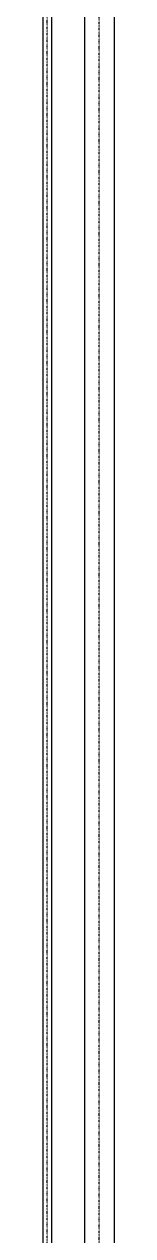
# Model space of a CAD drawing. Header units: millimetres. Extents: x -10011772 to -8149599, y 2847708 to 3434448.
# Drawn here: x -9526488 to -9525940, y 3295947 to 3305241 of the extents above; entities that cross this region are included whole.
import ezdxf

# ---------------------------------------------------------------- set-up
doc = ezdxf.new("R2010")
doc.units = ezdxf.units.MM
doc.linetypes.add('DIVIDE2', pattern=[0.625, 0.25, -0.125, 0, -0.125, 0, -0.125])
doc.layers.add('总平面底图', color=9, linetype='Continuous')

# ---------------------------------------------------------------- blocks, each defined once
blk = doc.blocks.new('总平面底图 爆炸危险区 LOCATION I')
at = {"layer": '总平面底图', "linetype": 'Continuous'}
for p, q in [((211483.3, 189486.2), (211483.3, 182214.5)), ((211516.7, 189486.2), (211516.7, 182214.5)), ((211642.8, 189486.2), (211642.8, 182214.5)), ((211757.1, 189486.2), (211757.1, 182197.8))]:
    blk.add_line(p, q, dxfattribs=at)
at = {"layer": '总平面底图', "linetype": 'DIVIDE2'}
for p, q in [((211500, 182214.5), (211500, 189486.2)), ((211700, 182222.8), (211700, 189486.2))]:
    blk.add_line(p, q, dxfattribs=at)

msp = doc.modelspace()

# ---------------------------------------------------------------- block references
at = {"layer": '总平面底图', "xscale": 2, "yscale": 2, "zscale": 2}
msp.add_blockref('总平面底图 爆炸危险区 LOCATION I', (-9949454.3, 2927447.9), dxfattribs=at)

doc.saveas('drawing.dxf')
